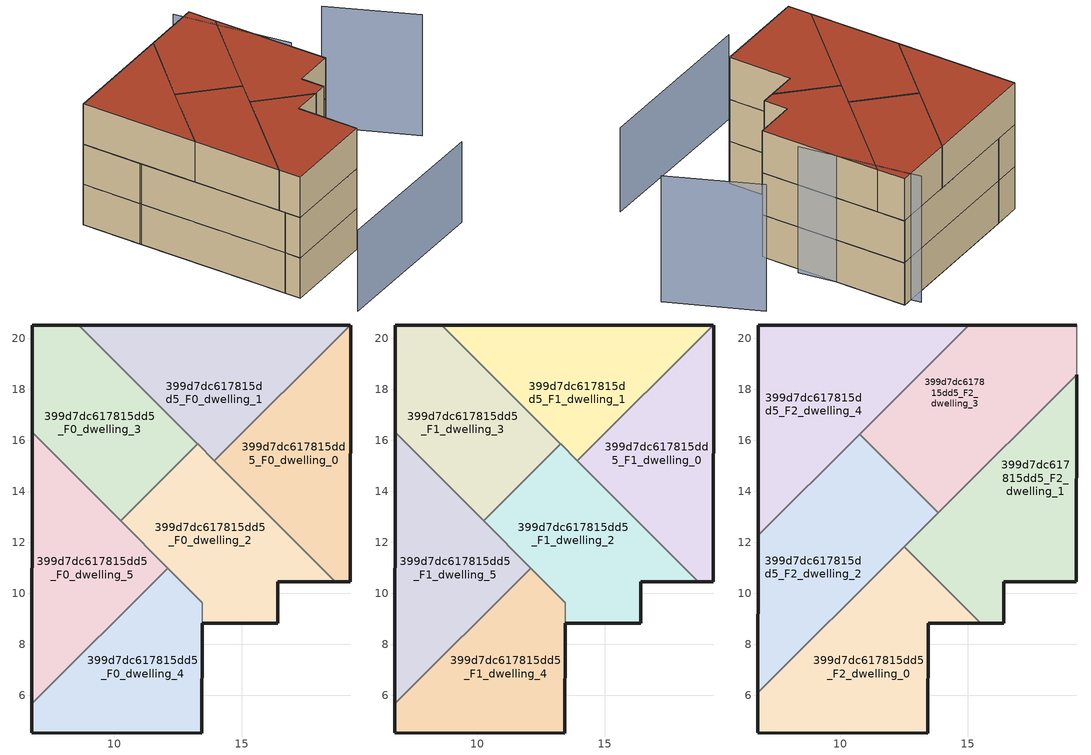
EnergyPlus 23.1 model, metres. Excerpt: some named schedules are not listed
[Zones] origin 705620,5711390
399d7dc617815dd5_F0_dwelling_0
 floor ground (EU_floor_Construction): 19.27,10.45 19.28,20.51 19.27,20.51 13.93,15.19 18.67,10.45 z0
 wall outside (EU_wall_Construction): 19.28,20.51 19.27,10.45 18.67,10.45 z0:3
 wall adiabatic (EU_wall_Construction): 19.27,20.51 19.28,20.51 z0:3
 wall to 399d7dc617815dd5_F0_dwelling_1 (EU_wall_Construction): 13.93,15.19 19.27,20.51 z0:3
 wall to 399d7dc617815dd5_F0_dwelling_2 (EU_wall_Construction): 18.67,10.45 13.93,15.19 z0:3
399d7dc617815dd5_F0_dwelling_1
 floor ground (EU_floor_Construction): 19.27,20.51 8.61,20.52 13.93,15.19 z0
 wall outside (EU_wall_Construction): 8.61,20.52 19.27,20.51 z0:3
 wall to 399d7dc617815dd5_F0_dwelling_3 (EU_wall_Construction): 13.27,15.85 8.61,20.52 z0:3
 wall to 399d7dc617815dd5_F0_dwelling_2 (EU_wall_Construction): 13.93,15.19 13.27,15.85 z0:3
399d7dc617815dd5_F0_dwelling_2
 floor ground (EU_floor_Construction): 18.67,10.45 13.27,15.86 10.25,12.84 13.45,9.63 13.45,8.82 16.42,8.82 16.43,10.44 z0
 wall outside (EU_wall_Construction): 18.67,10.45 16.43,10.44 16.42,8.82 13.45,8.82 z0:3
 wall to 399d7dc617815dd5_F0_dwelling_3 (EU_wall_Construction): 10.25,12.84 13.27,15.86 z0:3
 wall to 399d7dc617815dd5_F0_dwelling_4 (EU_wall_Construction): 13.45,8.82 13.45,9.63 12.1,10.98 z0:3
 wall to 399d7dc617815dd5_F0_dwelling_5 (EU_wall_Construction): 12.1,10.98 10.25,12.84 z0:3
399d7dc617815dd5_F0_dwelling_3
 floor ground (EU_floor_Construction): 13.27,15.86 8.61,20.52 6.79,20.52 6.79,16.31 10.25,12.84 z0
 wall outside (EU_wall_Construction): 6.79,16.31 6.79,20.52 8.61,20.52 z0:3
 wall to 399d7dc617815dd5_F0_dwelling_5 (EU_wall_Construction): 10.25,12.84 6.79,16.31 z0:3
399d7dc617815dd5_F0_dwelling_4
 floor ground (EU_floor_Construction): 13.44,4.52 13.45,9.63 12.1,10.98 6.77,5.67 6.77,4.53 z0
 wall outside (EU_wall_Construction): 13.45,8.82 13.44,4.52 6.77,4.53 6.77,5.67 z0:3
 wall to 399d7dc617815dd5_F0_dwelling_5 (EU_wall_Construction): 6.77,5.67 12.1,10.98 z0:3
399d7dc617815dd5_F0_dwelling_5
 floor ground (EU_floor_Construction): 12.1,10.98 6.79,16.31 6.77,5.67 z0
 wall outside (EU_wall_Construction): 6.77,5.67 6.79,16.31 z0:3
399d7dc617815dd5_F1_dwelling_0
 floor to 399d7dc617815dd5_F0_dwelling_0 (EU_floor_Construction): 19.27,10.45 19.28,20.51 19.27,20.51 13.93,15.19 18.67,10.45 z3
 wall outside (EU_wall_Construction): 19.28,20.51 19.27,10.45 18.67,10.45 z3:6
 wall adiabatic (EU_wall_Construction): 19.27,20.51 19.28,20.51 z3:6
 wall to 399d7dc617815dd5_F1_dwelling_1 (EU_wall_Construction): 13.93,15.19 19.27,20.51 z3:6
 wall to 399d7dc617815dd5_F1_dwelling_2 (EU_wall_Construction): 18.67,10.45 13.93,15.19 z3:6
399d7dc617815dd5_F1_dwelling_1
 floor to 399d7dc617815dd5_F0_dwelling_1 (EU_floor_Construction): 19.27,20.51 8.61,20.52 13.93,15.19 z3
 wall outside (EU_wall_Construction): 8.61,20.52 19.27,20.51 z3:6
 wall to 399d7dc617815dd5_F1_dwelling_3 (EU_wall_Construction): 13.27,15.85 8.61,20.52 z3:6
 wall to 399d7dc617815dd5_F1_dwelling_2 (EU_wall_Construction): 13.93,15.19 13.27,15.85 z3:6
399d7dc617815dd5_F1_dwelling_2
 floor to 399d7dc617815dd5_F0_dwelling_2 (EU_floor_Construction): 18.67,10.45 13.27,15.86 10.25,12.84 13.45,9.63 13.45,8.82 16.42,8.82 16.43,10.44 z3
 wall outside (EU_wall_Construction): 18.67,10.45 16.43,10.44 16.42,8.82 13.45,8.82 z3:6
 wall to 399d7dc617815dd5_F1_dwelling_3 (EU_wall_Construction): 10.25,12.84 13.27,15.86 z3:6
 wall to 399d7dc617815dd5_F1_dwelling_4 (EU_wall_Construction): 13.45,8.82 13.45,9.63 12.1,10.98 z3:6
 wall to 399d7dc617815dd5_F1_dwelling_5 (EU_wall_Construction): 12.1,10.98 10.25,12.84 z3:6
 ceiling adiabatic (EU_roof_Construction): 12.21,14.79 13.84,13.16 11.88,11.2 10.25,12.84 z6
399d7dc617815dd5_F1_dwelling_3
 floor to 399d7dc617815dd5_F0_dwelling_3 (EU_floor_Construction): 13.27,15.86 8.61,20.52 6.79,20.52 6.79,16.31 10.25,12.84 z3
 wall outside (EU_wall_Construction): 6.79,16.31 6.79,20.52 8.61,20.52 z3:6
 wall to 399d7dc617815dd5_F1_dwelling_5 (EU_wall_Construction): 10.25,12.84 6.79,16.31 z3:6
 ceiling adiabatic (EU_roof_Construction): 11.82,17.3 10.76,16.25 12.21,14.79 10.25,12.84 8.8,14.29 z6
399d7dc617815dd5_F1_dwelling_4
 floor to 399d7dc617815dd5_F0_dwelling_4 (EU_floor_Construction): 13.44,4.52 13.45,9.63 12.1,10.98 6.77,5.67 6.77,4.53 z3
 wall outside (EU_wall_Construction): 13.45,8.82 13.44,4.52 6.77,4.53 6.77,5.67 z3:6
 wall to 399d7dc617815dd5_F1_dwelling_5 (EU_wall_Construction): 6.77,5.67 12.1,10.98 z3:6
399d7dc617815dd5_F1_dwelling_5
 floor to 399d7dc617815dd5_F0_dwelling_5 (EU_floor_Construction): 12.1,10.98 6.79,16.31 6.77,5.67 z3
 wall outside (EU_wall_Construction): 6.77,5.67 6.79,16.31 z3:6
399d7dc617815dd5_F2_dwelling_0
 floor to 399d7dc617815dd5_F1_dwelling_4 (EU_floor_Construction): 13.44,4.52 13.45,9.63 12.1,10.98 6.77,5.67 6.77,4.53 z6
 floor to 399d7dc617815dd5_F1_dwelling_2 (EU_floor_Construction): 15.51,8.82 12.51,11.83 11.88,11.2 13.45,9.63 13.45,8.82 z6
 floor to 399d7dc617815dd5_F1_dwelling_5 (EU_floor_Construction): 12.1,10.98 11.88,11.2 6.77,6.11 6.77,5.67 z6
 wall outside (EU_wall_Construction): 15.51,8.82 13.45,8.82 13.44,4.52 6.77,4.53 6.77,6.11 z6:9
 wall to 399d7dc617815dd5_F2_dwelling_1 (EU_wall_Construction): 12.51,11.83 15.51,8.82 z6:9
 wall to 399d7dc617815dd5_F2_dwelling_2 (EU_wall_Construction): 6.77,6.11 12.51,11.83 z6:9
 roof outside (EU_roof_Construction): 12.51,11.83 15.51,8.82 13.45,8.82 13.44,4.52 6.77,4.53 6.77,6.11 z9
399d7dc617815dd5_F2_dwelling_1
 floor to 399d7dc617815dd5_F1_dwelling_0 (EU_floor_Construction): 19.27,10.45 19.28,18.58 14.9,14.22 18.66,10.45 z6
 floor to 399d7dc617815dd5_F1_dwelling_2 (EU_floor_Construction): 18.66,10.45 14.9,14.22 12.51,11.83 15.51,8.82 16.42,8.82 16.43,10.44 z6
 wall outside (EU_wall_Construction): 19.28,18.58 19.27,10.45 16.43,10.44 16.42,8.82 15.51,8.82 z6:9
 wall to 399d7dc617815dd5_F2_dwelling_3 (EU_wall_Construction): 13.84,13.16 19.28,18.58 z6:9
 wall to 399d7dc617815dd5_F2_dwelling_2 (EU_wall_Construction): 12.51,11.83 13.84,13.16 z6:9
 roof outside (EU_roof_Construction): 19.28,18.58 19.27,10.45 16.43,10.44 16.42,8.82 15.51,8.82 12.51,11.83 z9
399d7dc617815dd5_F2_dwelling_2
 floor to 399d7dc617815dd5_F1_dwelling_5 (EU_floor_Construction): 11.88,11.2 8.8,14.29 6.78,12.28 6.77,6.11 z6
 floor adiabatic (EU_floor_Construction): 13.84,13.16 10.76,16.25 7.19,12.68 8.8,14.29 11.88,11.2 z6
 wall outside (EU_wall_Construction): 6.77,6.11 6.78,12.28 z6:9
 wall to 399d7dc617815dd5_F2_dwelling_3 (EU_wall_Construction): 10.76,16.25 13.84,13.16 z6:9
 wall to 399d7dc617815dd5_F2_dwelling_4 (EU_wall_Construction): 6.78,12.28 10.76,16.25 z6:9
 roof outside (EU_roof_Construction): 10.76,16.25 13.84,13.16 6.77,6.11 6.78,12.28 z9
399d7dc617815dd5_F2_dwelling_3
 floor to 399d7dc617815dd5_F1_dwelling_1 (EU_floor_Construction): 19.27,20.51 15.04,20.52 11.82,17.3 13.93,15.19 z6
 floor to 399d7dc617815dd5_F1_dwelling_0 (EU_floor_Construction): 19.28,18.58 19.28,20.51 19.27,20.51 13.93,15.19 14.9,14.22 z6
 floor to 399d7dc617815dd5_F1_dwelling_2 (EU_floor_Construction): 14.9,14.22 13.27,15.85 12.21,14.79 13.84,13.16 z6
 floor to 399d7dc617815dd5_F1_dwelling_3 (EU_floor_Construction): 13.27,15.85 11.82,17.3 10.76,16.25 12.21,14.79 z6
 wall outside (EU_wall_Construction): 15.04,20.52 19.28,20.51 z6:9
 wall adiabatic (EU_wall_Construction): 19.28,20.51 19.28,18.58 z6:9
 wall to 399d7dc617815dd5_F2_dwelling_4 (EU_wall_Construction): 10.76,16.25 15.04,20.52 z6:9
 roof outside (EU_roof_Construction): 19.28,20.51 19.28,18.58 13.84,13.16 10.76,16.25 15.04,20.52 z9
399d7dc617815dd5_F2_dwelling_4
 floor to 399d7dc617815dd5_F1_dwelling_3 (EU_floor_Construction): 11.82,17.3 8.62,20.52 6.79,20.52 6.79,16.31 8.8,14.29 z6
 floor to 399d7dc617815dd5_F1_dwelling_1 (EU_floor_Construction): 15.04,20.52 8.62,20.52 11.82,17.3 z6
 floor to 399d7dc617815dd5_F1_dwelling_5 (EU_floor_Construction): 8.8,14.29 6.79,16.31 6.78,12.28 z6
 wall outside (EU_wall_Construction): 6.78,12.28 6.79,20.52 15.04,20.52 z6:9
 roof outside (EU_roof_Construction): 15.04,20.52 6.78,12.28 6.79,20.52 z9
shading: 7.43,0.74 19.54,0.6 z0:6; 26.66,7.95 24.21,13.8 / 19.62,13.21 18.51,21.19 z0:9
[Building]
EU S2 Campaign: North Axis=0; Terrain=City; Solar Distribution=FullExterior
[Site:Location]
London: Latitude=51.5; Longitude=-0.5; Time Zone=0; Elevation=25
[SizingPeriod:WeatherFileDays]
AnnualSizingPeriod: Begin Month=1; Begin Day of Month=1; End Month=12; End Day of Month=31; Day of Week for Start Day=Monday; Use Weather File Daylight Saving Period=No; Use Weather File Rain and Snow Indicators=No
[MATERIAL]
EU_InternalMass_Material: Roughness=MediumRough; Thickness=0.1; Conductivity=1; Density=1800; Specific Heat=900; Thermal Absorptance=0.9; Solar Absorptance=0.7; Visible Absorptance=0.7
[MATERIAL:NOMASS] Roughness=MediumRough; Thermal Absorptance=0.9; Solar Absorptance=0.7; Visible Absorptance=0.7
Name | Thermal Resistance
EU_wall_NoMass | 1.04674
EU_roof_NoMass | 4.32442
EU_floor_NoMass | 2.04616
[CONSTRUCTION]
EU_wall_Construction: EU_wall_NoMass
EU_roof_Construction: EU_roof_NoMass
EU_floor_Construction: EU_floor_NoMass
EU_InternalMass_Construction: EU_InternalMass_Material
[ZONE] Type=1; Multiplier=1; Ceiling Height=autocalculate; Floor Area=autocalculate; Part of Total Floor Area=Yes
Name | Volume
399d7dc617815dd5_F0_dwelling_0; 399d7dc617815dd5_F1_dwelling_0; 399d7dc617815dd5_F0_dwelling_1; 399d7dc617815dd5_F1_dwelling_1 | 85.0671
399d7dc617815dd5_F2_dwelling_0 | 102.08
399d7dc617815dd5_F2_dwelling_1 | 102.076
399d7dc617815dd5_F0_dwelling_2; 399d7dc617815dd5_F1_dwelling_2 | 86.0618
399d7dc617815dd5_F2_dwelling_2 | 102.088
399d7dc617815dd5_F0_dwelling_3; 399d7dc617815dd5_F1_dwelling_3 | 85.062
399d7dc617815dd5_F2_dwelling_3 | 102.07
399d7dc617815dd5_F0_dwelling_4; 399d7dc617815dd5_F1_dwelling_4 | 84.0798
399d7dc617815dd5_F2_dwelling_4 | 102.056
399d7dc617815dd5_F0_dwelling_5; 399d7dc617815dd5_F1_dwelling_5 | 85.0518
[INTERNALMASS] Construction=EU_InternalMass_Construction
Name | Zone or ZoneList | Surface Area
399d7dc617815dd5_F0_dwelling_0_EU_InternalMass | 399d7dc617815dd5_F0_dwelling_0 | 28.3554
399d7dc617815dd5_F0_dwelling_1_EU_InternalMass | 399d7dc617815dd5_F0_dwelling_1 | 28.3557
399d7dc617815dd5_F0_dwelling_2_EU_InternalMass | 399d7dc617815dd5_F0_dwelling_2 | 28.688
399d7dc617815dd5_F0_dwelling_3_EU_InternalMass | 399d7dc617815dd5_F0_dwelling_3 | 28.3536
399d7dc617815dd5_F0_dwelling_4_EU_InternalMass | 399d7dc617815dd5_F0_dwelling_4 | 28.0254
399d7dc617815dd5_F0_dwelling_5_EU_InternalMass | 399d7dc617815dd5_F0_dwelling_5 | 28.3503
399d7dc617815dd5_F1_dwelling_0_EU_InternalMass | 399d7dc617815dd5_F1_dwelling_0 | 28.3554
399d7dc617815dd5_F1_dwelling_1_EU_InternalMass | 399d7dc617815dd5_F1_dwelling_1 | 28.3557
399d7dc617815dd5_F1_dwelling_2_EU_InternalMass | 399d7dc617815dd5_F1_dwelling_2 | 28.688
399d7dc617815dd5_F1_dwelling_3_EU_InternalMass | 399d7dc617815dd5_F1_dwelling_3 | 28.3536
399d7dc617815dd5_F1_dwelling_4_EU_InternalMass | 399d7dc617815dd5_F1_dwelling_4 | 28.0254
399d7dc617815dd5_F1_dwelling_5_EU_InternalMass | 399d7dc617815dd5_F1_dwelling_5 | 28.3503
399d7dc617815dd5_F2_dwelling_0_EU_InternalMass | 399d7dc617815dd5_F2_dwelling_0 | 34.0233
399d7dc617815dd5_F2_dwelling_1_EU_InternalMass | 399d7dc617815dd5_F2_dwelling_1 | 34.027
399d7dc617815dd5_F2_dwelling_2_EU_InternalMass | 399d7dc617815dd5_F2_dwelling_2 | 34.0292
399d7dc617815dd5_F2_dwelling_3_EU_InternalMass | 399d7dc617815dd5_F2_dwelling_3 | 34.0222
399d7dc617815dd5_F2_dwelling_4_EU_InternalMass | 399d7dc617815dd5_F2_dwelling_4 | 34.0189
[OTHEREQUIPMENT] Fuel Type=Electricity; Design Level Calculation Method=Watts/Area; Power per Zone Floor Area=1; Fraction Latent=0; Fraction Radiant=0; Fraction Lost=0; Carbon Dioxide Generation Rate=0; EndUse Subcategory=EU_Step8_InternalGains
Name | Zone or ZoneList or Space or SpaceList | Schedule
EU_Step8_InternalGain_399d7dc617815dd5_F0_dwelling_0_f000 | 399d7dc617815dd5_F0_dwelling_0 | EU_Step8_GainSchedule_399d7dc617815dd5_F0_dwelling_0_f000
EU_Step8_InternalGain_399d7dc617815dd5_F0_dwelling_1_f000 | 399d7dc617815dd5_F0_dwelling_1 | EU_Step8_GainSchedule_399d7dc617815dd5_F0_dwelling_1_f000
EU_Step8_InternalGain_399d7dc617815dd5_F0_dwelling_2_f000 | 399d7dc617815dd5_F0_dwelling_2 | EU_Step8_GainSchedule_399d7dc617815dd5_F0_dwelling_2_f000
EU_Step8_InternalGain_399d7dc617815dd5_F0_dwelling_3_f000 | 399d7dc617815dd5_F0_dwelling_3 | EU_Step8_GainSchedule_399d7dc617815dd5_F0_dwelling_3_f000
EU_Step8_InternalGain_399d7dc617815dd5_F0_dwelling_4_f000 | 399d7dc617815dd5_F0_dwelling_4 | EU_Step8_GainSchedule_399d7dc617815dd5_F0_dwelling_4_f000
EU_Step8_InternalGain_399d7dc617815dd5_F0_dwelling_5_f000 | 399d7dc617815dd5_F0_dwelling_5 | EU_Step8_GainSchedule_399d7dc617815dd5_F0_dwelling_5_f000
EU_Step8_InternalGain_399d7dc617815dd5_F1_dwelling_0_f000 | 399d7dc617815dd5_F1_dwelling_0 | EU_Step8_GainSchedule_399d7dc617815dd5_F1_dwelling_0_f000
EU_Step8_InternalGain_399d7dc617815dd5_F1_dwelling_1_f000 | 399d7dc617815dd5_F1_dwelling_1 | EU_Step8_GainSchedule_399d7dc617815dd5_F1_dwelling_1_f000
EU_Step8_InternalGain_399d7dc617815dd5_F1_dwelling_2_f000 | 399d7dc617815dd5_F1_dwelling_2 | EU_Step8_GainSchedule_399d7dc617815dd5_F1_dwelling_2_f000
EU_Step8_InternalGain_399d7dc617815dd5_F1_dwelling_3_f000 | 399d7dc617815dd5_F1_dwelling_3 | EU_Step8_GainSchedule_399d7dc617815dd5_F1_dwelling_3_f000
EU_Step8_InternalGain_399d7dc617815dd5_F1_dwelling_4_f000 | 399d7dc617815dd5_F1_dwelling_4 | EU_Step8_GainSchedule_399d7dc617815dd5_F1_dwelling_4_f000
EU_Step8_InternalGain_399d7dc617815dd5_F1_dwelling_5_f000 | 399d7dc617815dd5_F1_dwelling_5 | EU_Step8_GainSchedule_399d7dc617815dd5_F1_dwelling_5_f000
EU_Step8_InternalGain_399d7dc617815dd5_F2_dwelling_0_f000 | 399d7dc617815dd5_F2_dwelling_0 | EU_Step8_GainSchedule_399d7dc617815dd5_F2_dwelling_0_f000
EU_Step8_InternalGain_399d7dc617815dd5_F2_dwelling_1_f000 | 399d7dc617815dd5_F2_dwelling_1 | EU_Step8_GainSchedule_399d7dc617815dd5_F2_dwelling_1_f000
EU_Step8_InternalGain_399d7dc617815dd5_F2_dwelling_2_f000 | 399d7dc617815dd5_F2_dwelling_2 | EU_Step8_GainSchedule_399d7dc617815dd5_F2_dwelling_2_f000
EU_Step8_InternalGain_399d7dc617815dd5_F2_dwelling_3_f000 | 399d7dc617815dd5_F2_dwelling_3 | EU_Step8_GainSchedule_399d7dc617815dd5_F2_dwelling_3_f000
EU_Step8_InternalGain_399d7dc617815dd5_F2_dwelling_4_f000 | 399d7dc617815dd5_F2_dwelling_4 | EU_Step8_GainSchedule_399d7dc617815dd5_F2_dwelling_4_f000
[ZONEVENTILATION:DESIGNFLOWRATE] Schedule=EU_AlwaysOn; Design Flow Rate Calculation Method=AirChanges/Hour; Air Changes per Hour=0.488719; Ventilation Type=Natural; Fan Pressure Rise=0; Fan Total Efficiency=1; Constant Term Coefficient=1; Temperature Term Coefficient=0; Velocity Term Coefficient=0; Velocity Squared Term Coefficient=0; Minimum Indoor Temperature=-100; Maximum Indoor Temperature=100; Delta Temperature=-100; Minimum Outdoor Temperature=-100; Maximum Outdoor Temperature=100; Maximum Wind Speed=40
Name | Zone or ZoneList or Space or SpaceList
EU_ConstantAir_399d7dc617815dd5_F0_dwelling_0 | 399d7dc617815dd5_F0_dwelling_0
EU_ConstantAir_399d7dc617815dd5_F0_dwelling_1 | 399d7dc617815dd5_F0_dwelling_1
EU_ConstantAir_399d7dc617815dd5_F0_dwelling_2 | 399d7dc617815dd5_F0_dwelling_2
EU_ConstantAir_399d7dc617815dd5_F0_dwelling_3 | 399d7dc617815dd5_F0_dwelling_3
EU_ConstantAir_399d7dc617815dd5_F0_dwelling_4 | 399d7dc617815dd5_F0_dwelling_4
EU_ConstantAir_399d7dc617815dd5_F0_dwelling_5 | 399d7dc617815dd5_F0_dwelling_5
EU_ConstantAir_399d7dc617815dd5_F1_dwelling_0 | 399d7dc617815dd5_F1_dwelling_0
EU_ConstantAir_399d7dc617815dd5_F1_dwelling_1 | 399d7dc617815dd5_F1_dwelling_1
EU_ConstantAir_399d7dc617815dd5_F1_dwelling_2 | 399d7dc617815dd5_F1_dwelling_2
EU_ConstantAir_399d7dc617815dd5_F1_dwelling_3 | 399d7dc617815dd5_F1_dwelling_3
EU_ConstantAir_399d7dc617815dd5_F1_dwelling_4 | 399d7dc617815dd5_F1_dwelling_4
EU_ConstantAir_399d7dc617815dd5_F1_dwelling_5 | 399d7dc617815dd5_F1_dwelling_5
EU_ConstantAir_399d7dc617815dd5_F2_dwelling_0 | 399d7dc617815dd5_F2_dwelling_0
EU_ConstantAir_399d7dc617815dd5_F2_dwelling_1 | 399d7dc617815dd5_F2_dwelling_1
EU_ConstantAir_399d7dc617815dd5_F2_dwelling_2 | 399d7dc617815dd5_F2_dwelling_2
EU_ConstantAir_399d7dc617815dd5_F2_dwelling_3 | 399d7dc617815dd5_F2_dwelling_3
EU_ConstantAir_399d7dc617815dd5_F2_dwelling_4 | 399d7dc617815dd5_F2_dwelling_4
[HVACTEMPLATE:THERMOSTAT] Constant Heating Setpoint=20; Constant Cooling Setpoint=50
EU_HeatOnly_399d7dc617815dd5_F0_dwelling_0; EU_HeatOnly_399d7dc617815dd5_F0_dwelling_1; EU_HeatOnly_399d7dc617815dd5_F0_dwelling_2; EU_HeatOnly_399d7dc617815dd5_F0_dwelling_3; EU_HeatOnly_399d7dc617815dd5_F0_dwelling_4; EU_HeatOnly_399d7dc617815dd5_F0_dwelling_5; EU_HeatOnly_399d7dc617815dd5_F1_dwelling_0; EU_HeatOnly_399d7dc617815dd5_F1_dwelling_1; EU_HeatOnly_399d7dc617815dd5_F1_dwelling_2; EU_HeatOnly_399d7dc617815dd5_F1_dwelling_3; EU_HeatOnly_399d7dc617815dd5_F1_dwelling_4; EU_HeatOnly_399d7dc617815dd5_F1_dwelling_5; EU_HeatOnly_399d7dc617815dd5_F2_dwelling_0; EU_HeatOnly_399d7dc617815dd5_F2_dwelling_1; EU_HeatOnly_399d7dc617815dd5_F2_dwelling_2; EU_HeatOnly_399d7dc617815dd5_F2_dwelling_3; EU_HeatOnly_399d7dc617815dd5_F2_dwelling_4
[HVACTEMPLATE:ZONE:IDEALLOADSAIRSYSTEM] System Availability Schedule=EU_AlwaysOn; Maximum Heating Supply Air Temperature=50; Minimum Cooling Supply Air Temperature=13; Maximum Heating Supply Air Humidity Ratio=0.0156; Minimum Cooling Supply Air Humidity Ratio=0.0077; Heating Limit=NoLimit; Cooling Limit=NoLimit; Heating Availability Schedule=EU_AlwaysOn; Cooling Availability Schedule=EU_CoolingOff; Dehumidification Control Type=ConstantSensibleHeatRatio; Cooling Sensible Heat Ratio=0.7; Dehumidification Setpoint=60; Humidification Control Type=None; Humidification Setpoint=30; Outdoor Air Method=None; Outdoor Air Flow Rate per Person=0.00944; Outdoor Air Flow Rate per Zone Floor Area=0; Outdoor Air Flow Rate per Zone=0; Demand Controlled Ventilation Type=None; Outdoor Air Economizer Type=NoEconomizer; Heat Recovery Type=None; Sensible Heat Recovery Effectiveness=0.7; Latent Heat Recovery Effectiveness=0.65
Name | Template Thermostat
399d7dc617815dd5_F0_dwelling_0 | EU_HeatOnly_399d7dc617815dd5_F0_dwelling_0
399d7dc617815dd5_F0_dwelling_1 | EU_HeatOnly_399d7dc617815dd5_F0_dwelling_1
399d7dc617815dd5_F0_dwelling_2 | EU_HeatOnly_399d7dc617815dd5_F0_dwelling_2
399d7dc617815dd5_F0_dwelling_3 | EU_HeatOnly_399d7dc617815dd5_F0_dwelling_3
399d7dc617815dd5_F0_dwelling_4 | EU_HeatOnly_399d7dc617815dd5_F0_dwelling_4
399d7dc617815dd5_F0_dwelling_5 | EU_HeatOnly_399d7dc617815dd5_F0_dwelling_5
399d7dc617815dd5_F1_dwelling_0 | EU_HeatOnly_399d7dc617815dd5_F1_dwelling_0
399d7dc617815dd5_F1_dwelling_1 | EU_HeatOnly_399d7dc617815dd5_F1_dwelling_1
399d7dc617815dd5_F1_dwelling_2 | EU_HeatOnly_399d7dc617815dd5_F1_dwelling_2
399d7dc617815dd5_F1_dwelling_3 | EU_HeatOnly_399d7dc617815dd5_F1_dwelling_3
399d7dc617815dd5_F1_dwelling_4 | EU_HeatOnly_399d7dc617815dd5_F1_dwelling_4
399d7dc617815dd5_F1_dwelling_5 | EU_HeatOnly_399d7dc617815dd5_F1_dwelling_5
399d7dc617815dd5_F2_dwelling_0 | EU_HeatOnly_399d7dc617815dd5_F2_dwelling_0
399d7dc617815dd5_F2_dwelling_1 | EU_HeatOnly_399d7dc617815dd5_F2_dwelling_1
399d7dc617815dd5_F2_dwelling_2 | EU_HeatOnly_399d7dc617815dd5_F2_dwelling_2
